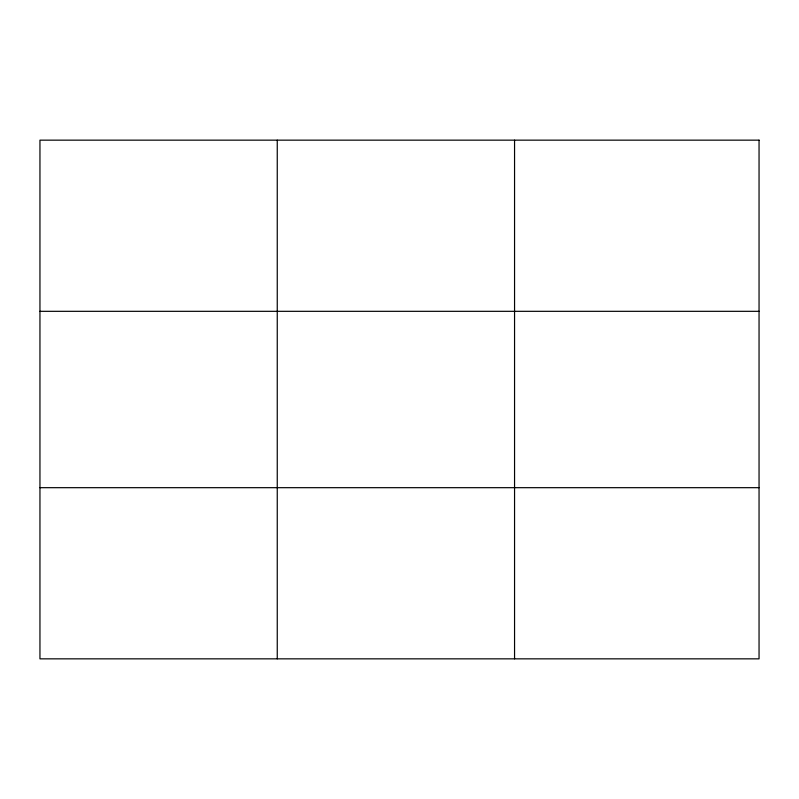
<?xml version="1.0" encoding="UTF-8"?>
<svg xmlns="http://www.w3.org/2000/svg" width="799" height="799" viewBox="0 0 799 799"><rect width="100%" height="100%" fill="white"/><g stroke="black" fill="none" stroke-linecap="round" stroke-linejoin="round"><path stroke-width="1.2" d="M277.253 658.845L277.253 140.155M514.556 658.845L514.556 140.155M39.95 311.32L759.05 311.32M39.95 487.68L759.05 487.68M759.05 140.155L759.05 658.845L39.95 658.845L39.95 140.155L759.05 140.155"/></g></svg>
